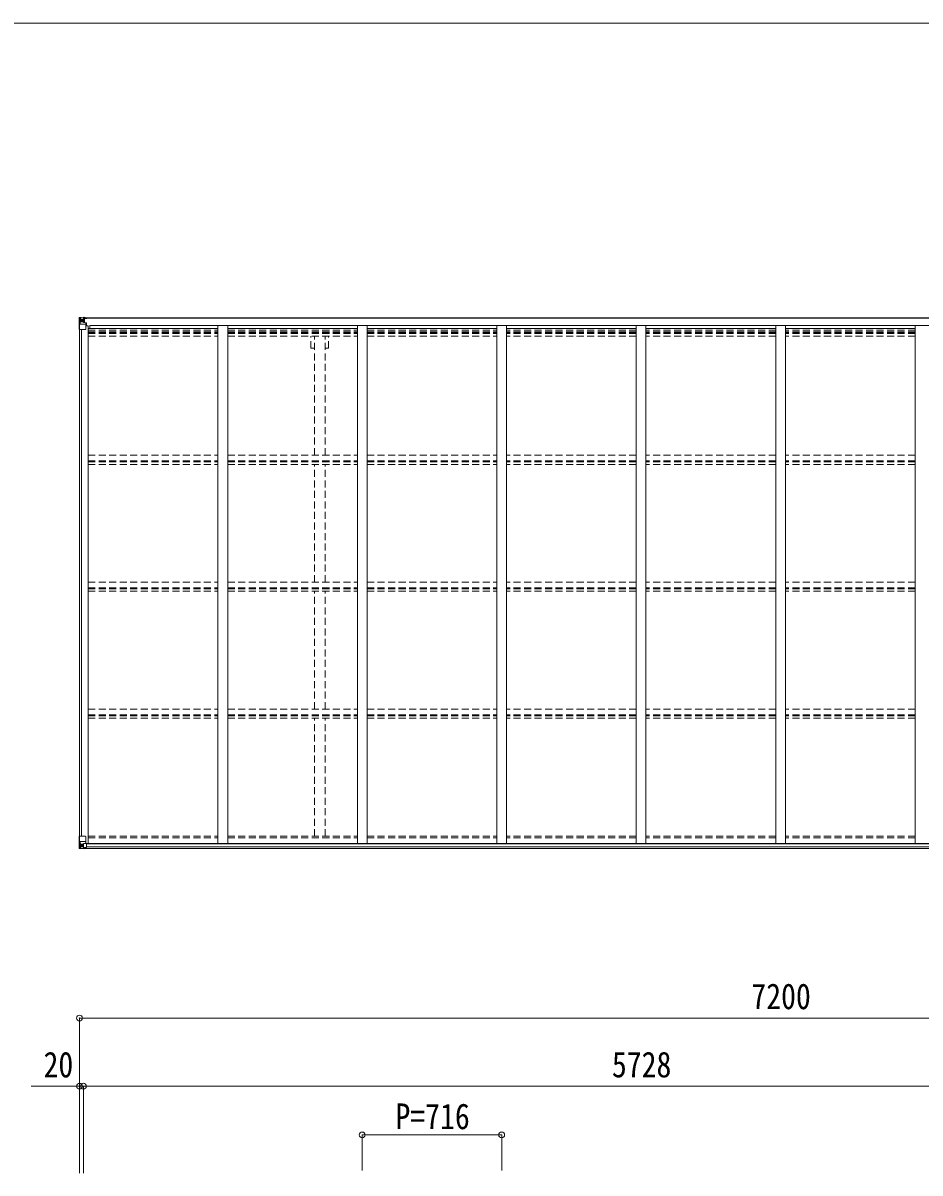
# Model space of a CAD drawing. Units: millimetres at full size, sheet at 1:30. Extents: x -8432 to 8432, y -5820 to 5820.
# Drawn here: x -616 to 3990, y -83 to 5820 of the extents above; entities that cross this region are included whole.
import ezdxf
from ezdxf.enums import TextEntityAlignment as Align

# ---------------------------------------------------------------- set-up
doc = ezdxf.new("R2010")
doc.units = ezdxf.units.MM
doc.header["$LTSCALE"] = 30
doc.header["$PDMODE"] = 32
doc.header["$PDSIZE"] = 30
doc.linetypes.add('DASHED1', pattern=[1.8, 1.2, -0.6])
for name, color, linetype, lineweight in [('0-3_ELV2', 4, 'Continuous', 9), ('0-4_TABLE1', 6, 'Continuous', 9), ('0-6_OTH_LINE', 6, 'Continuous', 9), ('F-0_240', 7, 'Continuous', 9)]:
    doc.layers.add(name, color=color, linetype=linetype, lineweight=lineweight)
doc.styles.add('ＭＳ ゴシック', font='')
doc.styles.get('ＭＳ ゴシック').set_extended_font_data('MS Gothic')

msp = doc.modelspace()

# ---------------------------------------------------------------- linework, layer by layer
at = {"layer": '0-3_ELV2'}
for p, q in [((-304.17, 4307.47), (5415.83, 4307.47)), ((-304.17, 4305.33), (5415.83, 4305.33)), ((-280.67, 4265.35), (-293.67, 4265.35)), ((-280.67, 4265.35), (-280.67, 1609.25)), ((-280.67, 4251.67), (385.33, 4251.67)), ((-273.17, 4251.67), (-273.17, 4267.19)), ((-273.17, 4267.19), (5389.83, 4267.19)), ((385.33, 4267.17), (385.33, 1609.25)), ((435.33, 4267.17), (435.33, 1609.25)), ((435.33, 4251.67), (1101.33, 4251.67)), ((1101.33, 4267.17), (1101.33, 1609.25)), ((1151.33, 4267.17), (1151.33, 1609.25)), ((1151.33, 4251.67), (1817.33, 4251.67)), ((1817.33, 4267.17), (1817.33, 1609.25)), ((1867.33, 4267.17), (1867.33, 1609.25)), ((2533.33, 4251.67), (1867.33, 4251.67)), ((2533.33, 4267.17), (2533.33, 1609.25)), ((2583.33, 4267.17), (2583.33, 1609.25)), ((3249.33, 4251.67), (2583.33, 4251.67)), ((3249.33, 4267.17), (3249.33, 1609.25)), ((3299.33, 4267.17), (3299.33, 1609.25)), ((3965.33, 4251.67), (3299.33, 4251.67)), ((3965.33, 4267.17), (3965.33, 1609.25)), ((-325.67, 4246.7), (-325.67, 1645.27)), ((-315.97, 4246.7), (-315.97, 1645.27)), ((-300.94, 1609.25), (5405.83, 1609.25)), ((-289.17, 1606.98), (5405.83, 1606.98)), ((-299.17, 1583.47), (5415.83, 1583.47)), ((-289.17, 1591.37), (5405.83, 1591.37))]:
    msp.add_line(p, q, dxfattribs=at)
at = {"layer": '0-3_ELV2', "linetype": 'DASHED1'}
for p, q in [((-280.67, 4243.28), (385.33, 4243.28)), ((-280.67, 4235.08), (385.33, 4235.08)), ((-280.67, 4231.15), (385.33, 4231.15)), ((-280.67, 4226.07), (385.33, 4226.07)), ((-280.67, 4213.06), (385.33, 4213.06)), ((435.33, 4243.28), (1101.33, 4243.28)), ((435.33, 4235.08), (1101.33, 4235.08)), ((435.33, 4231.15), (1101.33, 4231.15)), ((435.33, 4226.07), (1101.33, 4226.07)), ((435.33, 4213.06), (1101.33, 4213.06)), ((863.13, 4151.47), (863.13, 4213.06)), ((880.83, 3601.95), (880.83, 4213.06)), ((935.83, 3601.95), (935.83, 4213.06)), ((953.53, 4151.47), (953.53, 4213.06)), ((1151.33, 4243.28), (1817.33, 4243.28)), ((1151.33, 4235.08), (1817.33, 4235.08)), ((1151.33, 4231.15), (1817.33, 4231.15)), ((1151.33, 4226.07), (1817.33, 4226.07)), ((1151.33, 4213.06), (1817.33, 4213.06)), ((2533.33, 4243.28), (1867.33, 4243.28)), ((2533.33, 4235.08), (1867.33, 4235.08)), ((2533.33, 4231.15), (1867.33, 4231.15)), ((2533.33, 4226.07), (1867.33, 4226.07)), ((2533.33, 4213.06), (1867.33, 4213.06)), ((3249.33, 4243.28), (2583.33, 4243.28)), ((3249.33, 4235.08), (2583.33, 4235.08)), ((3249.33, 4231.15), (2583.33, 4231.15)), ((3249.33, 4226.07), (2583.33, 4226.07)), ((3249.33, 4213.06), (2583.33, 4213.06)), ((3965.33, 4243.28), (3299.33, 4243.28)), ((3965.33, 4235.08), (3299.33, 4235.08)), ((3965.33, 4231.15), (3299.33, 4231.15)), ((3965.33, 4226.07), (3299.33, 4226.07)), ((3965.33, 4213.06), (3299.33, 4213.06)), ((863.13, 4151.47), (880.83, 4151.47)), ((935.83, 4151.47), (953.53, 4151.47)), ((-280.67, 3601.95), (385.3, 3601.95)), ((435.33, 3601.95), (1101.3, 3601.95)), ((1151.33, 3601.95), (1817.3, 3601.95)), ((2533.33, 3601.95), (1867.33, 3601.95)), ((3249.33, 3601.95), (2583.33, 3601.95)), ((3965.3, 3601.95), (3299.33, 3601.95)), ((-280.67, 3572.21), (385.3, 3572.21)), ((-280.67, 3567.66), (385.3, 3567.66)), ((-280.67, 3554.65), (385.3, 3554.65)), ((435.33, 3572.21), (1101.3, 3572.21)), ((435.33, 3567.66), (1101.3, 3567.66)), ((435.33, 3554.65), (1101.3, 3554.65)), ((880.83, 2950.16), (880.83, 3554.65)), ((935.83, 2950.16), (935.83, 3554.65)), ((1151.33, 3572.21), (1817.3, 3572.21)), ((1151.33, 3567.66), (1817.3, 3567.66)), ((1151.33, 3554.65), (1817.3, 3554.65)), ((2533.33, 3572.21), (1867.33, 3572.21)), ((2533.33, 3567.66), (1867.33, 3567.66)), ((2533.33, 3554.65), (1867.33, 3554.65)), ((3249.33, 3572.21), (2583.33, 3572.21)), ((3249.33, 3567.66), (2583.33, 3567.66)), ((3249.33, 3554.65), (2583.33, 3554.65)), ((3965.3, 3572.21), (3299.33, 3572.21)), ((3965.3, 3567.66), (3299.33, 3567.66)), ((3965.3, 3554.65), (3299.33, 3554.65)), ((-280.67, 2950.29), (385.3, 2950.29)), ((-280.67, 2920.55), (385.3, 2920.55)), ((-280.67, 2916), (385.3, 2916)), ((-280.67, 2902.99), (385.3, 2902.99)), ((435.33, 2950.29), (1101.3, 2950.29)), ((435.33, 2920.55), (1101.3, 2920.55)), ((435.33, 2916), (1101.3, 2916)), ((435.33, 2902.99), (1101.3, 2902.99)), ((880.83, 2298.5), (880.83, 2901.8)), ((935.83, 2298.5), (935.83, 2901.8)), ((1151.33, 2950.29), (1817.3, 2950.29)), ((1151.33, 2920.55), (1817.3, 2920.55)), ((1151.33, 2916), (1817.3, 2916)), ((1151.33, 2902.99), (1817.3, 2902.99)), ((2533.33, 2950.29), (1867.33, 2950.29)), ((2533.33, 2920.55), (1867.33, 2920.55)), ((2533.33, 2916), (1867.33, 2916)), ((2533.33, 2902.99), (1867.33, 2902.99)), ((3249.33, 2950.29), (2583.33, 2950.29)), ((3249.33, 2920.55), (2583.33, 2920.55)), ((3249.33, 2916), (2583.33, 2916)), ((3249.33, 2902.99), (2583.33, 2902.99)), ((3965.3, 2950.29), (3299.33, 2950.29)), ((3965.3, 2920.55), (3299.33, 2920.55)), ((3965.3, 2916), (3299.33, 2916)), ((3965.3, 2902.99), (3299.33, 2902.99)), ((-280.67, 2298.63), (385.3, 2298.63)), ((-280.67, 2268.89), (385.3, 2268.89)), ((-280.67, 2264.34), (385.3, 2264.34)), ((-280.67, 2251.33), (385.3, 2251.33)), ((435.33, 2298.63), (1101.3, 2298.63)), ((435.33, 2268.89), (1101.3, 2268.89)), ((435.33, 2264.34), (1101.3, 2264.34)), ((435.33, 2251.33), (1101.3, 2251.33)), ((880.83, 1645.42), (880.83, 2250.14)), ((935.83, 1645.42), (935.83, 2250.14)), ((1151.33, 2298.63), (1817.3, 2298.63)), ((1151.33, 2268.89), (1817.3, 2268.89)), ((1151.33, 2264.34), (1817.3, 2264.34)), ((1151.33, 2251.33), (1817.3, 2251.33)), ((2533.33, 2298.63), (1867.33, 2298.63)), ((2533.33, 2268.89), (1867.33, 2268.89)), ((2533.33, 2264.34), (1867.33, 2264.34)), ((2533.33, 2251.33), (1867.33, 2251.33)), ((3249.33, 2298.63), (2583.33, 2298.63)), ((3249.33, 2268.89), (2583.33, 2268.89)), ((3249.33, 2264.34), (2583.33, 2264.34)), ((3249.33, 2251.33), (2583.33, 2251.33)), ((3965.3, 2298.63), (3299.33, 2298.63)), ((3965.3, 2268.89), (3299.33, 2268.89)), ((3965.3, 2264.34), (3299.33, 2264.34)), ((3965.3, 2251.33), (3299.33, 2251.33)), ((-280.67, 1645.42), (385.33, 1645.42)), ((-280.67, 1637.07), (385.33, 1637.07)), ((435.33, 1645.42), (1101.33, 1645.42)), ((435.33, 1637.07), (1101.33, 1637.07)), ((1151.33, 1645.42), (1817.33, 1645.42)), ((1151.33, 1637.07), (1817.33, 1637.07)), ((2533.33, 1645.42), (1867.33, 1645.42)), ((2533.33, 1637.07), (1867.33, 1637.07)), ((3249.33, 1645.42), (2583.33, 1645.42)), ((3249.33, 1637.07), (2583.33, 1637.07)), ((3965.33, 1645.42), (3299.33, 1645.42)), ((3965.33, 1637.07), (3299.33, 1637.07))]:
    msp.add_line(p, q, dxfattribs=at)
at = {"layer": '0-4_TABLE1'}
for p, q in [((-299.17, 4310.1), (-326.73, 4308.41)), ((-305.67, 4309.59), (-317.67, 4308.8)), ((-305.67, 4283.6), (-305.67, 4309.7)), ((-305.67, 4308.82), (-299.17, 4309.21)), ((-299.17, 4307.47), (-299.17, 4310.1)), ((-327.67, 4307.41), (-327.67, 4246.7)), ((-326.73, 4308.37), (-326.73, 4308.41)), ((-317.76, 4308.8), (-325.68, 4308.32)), ((-324.82, 4307.35), (-324.83, 4307.29)), ((-324.83, 4246.7), (-324.83, 4307.29)), ((-324.28, 4273.58), (-320.14, 4285.67)), ((-324.28, 4273.58), (-317.67, 4273.37)), ((-320.86, 4303.91), (-323.59, 4307.58)), ((-320, 4300.4), (-317.67, 4300.46)), ((-320, 4286.93), (-320, 4300.4)), ((-317.67, 4286.9), (-320, 4286.93)), ((-304.17, 4300.46), (-317.67, 4300.46)), ((-304.17, 4286.9), (-317.67, 4286.9)), ((-317.67, 4286.9), (-317.67, 4286.9)), ((-317.67, 4273.37), (-293.67, 4273.37)), ((-312.19, 4293.26), (-312.19, 4292.3)), ((-304.17, 4303.99), (-305.67, 4303.99)), ((-304.84, 4283.35), (-294.5, 4281.69)), ((-304.84, 4282.71), (-304.84, 4283.35)), ((-294.5, 4281.06), (-304.84, 4282.71)), ((-299.17, 4308.29), (-304.17, 4308.2)), ((-295.67, 4303.63), (-304.17, 4303.63)), ((-300.17, 4298.7), (-304.17, 4298.7)), ((-300.17, 4290.5), (-304.17, 4290.5)), ((-304.06, 4302.33), (-300.17, 4302.33)), ((-303.68, 4302.71), (-293.67, 4302.79)), ((-303.68, 4302.54), (-303.68, 4302.71)), ((-288.67, 4302.67), (-303.68, 4302.54)), ((-303.67, 4304.66), (-303.67, 4302.71)), ((-295.67, 4304.66), (-303.67, 4304.66)), ((-295.67, 4304.63), (-303.67, 4304.63)), ((-300.17, 4282.6), (-300.17, 4302.57)), ((-295.67, 4303.63), (-295.67, 4305.33)), ((-294.5, 4281.69), (-294.5, 4281.06)), ((-294.22, 4281.61), (-289.17, 4281.57)), ((-294.17, 4307.9), (-294.17, 4307.47)), ((-293.87, 4307.9), (-294.17, 4307.9)), ((-293.87, 4307.9), (-292.18, 4307.47)), ((-293.67, 4304.4), (-287.67, 4304.4)), ((-293.67, 4247.7), (-293.67, 4280.8)), ((-289.17, 4279.85), (-293.67, 4279.83)), ((-289.17, 4269.7), (-293.67, 4269.7)), ((-290.17, 4281.58), (-290.17, 4279.85)), ((-289.17, 4265.35), (-289.17, 4281.57)), ((-288.67, 4305.33), (-288.67, 4304.4)), ((-287.67, 4302.72), (-287.67, 4305.33)), ((-327.67, 4246.7), (-294.67, 4246.7)), ((-327.67, 1645.27), (-294.67, 1645.27)), ((-327.67, 1584.56), (-327.67, 1645.27)), ((-324.83, 1645.27), (-324.83, 1584.68)), ((-324.28, 1618.38), (-317.67, 1618.6)), ((-324.28, 1618.38), (-320.14, 1606.3)), ((-317.67, 1605.07), (-320, 1605.04)), ((-320, 1605.04), (-320, 1591.56)), ((-317.67, 1618.6), (-293.67, 1618.6)), ((-317.67, 1605.07), (-317.67, 1605.07)), ((-305.67, 1605.07), (-317.67, 1605.07)), ((-313.15, 1598.71), (-313.15, 1599.67)), ((-305.67, 1609.05), (-299.17, 1609.05)), ((-305.67, 1609.05), (-305.67, 1582.27)), ((-294.5, 1610.91), (-304.84, 1609.26)), ((-304.84, 1609.26), (-304.84, 1609.05)), ((-302.15, 1609.05), (-294.5, 1610.28)), ((-299.17, 1609.05), (-290.17, 1609.02)), ((-294.5, 1610.28), (-294.5, 1610.91)), ((-293.67, 1644.27), (-293.67, 1611.17)), ((-289.17, 1608.11), (-289.17, 1587.96)), ((-326.73, 1583.6), (-326.73, 1583.55)), ((-317.76, 1583.17), (-325.68, 1583.64)), ((-324.82, 1584.61), (-324.83, 1584.68)), ((-320.86, 1588.06), (-323.59, 1584.39)), ((-320, 1591.56), (-317.67, 1591.51)), ((-317.67, 1591.51), (-305.67, 1591.51)), ((-305.67, 1582.38), (-317.67, 1583.16)), ((-299.17, 1581.87), (-299.17, 1587.81)), ((-290.17, 1587.24), (-299.17, 1587.19))]:
    msp.add_line(p, q, dxfattribs=at)
for points in [[(-314.11, 4294.22), (-315.07, 4294.22), (-315.07, 4295.18), (-314.11, 4295.18)], [(-313.15, 4296.14), (-313.15, 4297.1), (-312.19, 4297.1), (-312.19, 4296.14)], [(-312.19, 4292.3), (-313.15, 4292.3), (-313.15, 4293.26)], [(-311.23, 4295.18), (-310.27, 4295.18), (-310.27, 4294.22), (-311.23, 4294.22)], [(-299.17, 4308.7), (-304.17, 4308.7), (-304.17, 4283.24)], [(-293.67, 4304.4), (-293.67, 4302.78), (-287.67, 4302.83)], [(-314.11, 1596.79), (-315.07, 1596.79), (-315.07, 1597.75), (-314.11, 1597.75)], [(-313.15, 1599.67), (-312.19, 1599.67), (-312.19, 1598.71)], [(-312.19, 1595.83), (-312.19, 1594.87), (-313.15, 1594.87), (-313.15, 1595.83)], [(-311.23, 1597.75), (-310.27, 1597.75), (-310.27, 1596.79), (-311.23, 1596.79)], [(-326.73, 1583.55), (-317.67, 1583), (-299.17, 1581.87)], [(-289.17, 1587.96), (-289.18, 1587.85), (-299.17, 1587.81)]]:
    msp.add_lwpolyline(points, dxfattribs=at)
for centre in [(-312.67, 4294.7), (-312.67, 1597.27)]:
    msp.add_circle(centre, 5.3, dxfattribs=at)
for centre, radius, start, end in [((-326.67, 4307.41), 0.999, 93.4424, 179.95083), ((-326.67, 4307.41), 1, 93.50017, 180.00079), ((-326.67, 4307.37), 0.999, 93.4424, 179.95083), ((-325.52, 4321.02), 12.7, 269.24466, 275.10311), ((-323.54, 4307.41), 1.28, 131.17831, 182.45895), ((-314.11, 4296.14), 0.96, 270, 0), ((-314.11, 4293.26), 0.96, 0, 90), ((-311.23, 4296.14), 0.96, 180, 270), ((-311.23, 4293.26), 0.96, 90, 180), ((-304.73, 4284.28), 0.937, 182.32209, 263.26766), ((-304.73, 4283.64), 0.937, 182.32209, 263.26766), ((-303.67, 4305.16), 0.5, 179.99802, 269.99691), ((-303.67, 4305.13), 0.5, 180.00109, 270.00109), ((-303.67, 4302.21), 0.5, 90.52895, 180.04464), ((-303.66, 4302.03), 0.513, 91.88028, 181.04707), ((-294.61, 4280.76), 0.937, 2.32209, 83.26766), ((-294.61, 4280.13), 0.937, 2.32209, 83.26766), ((-288.53, 4310.36), 7.69, 268.96999, 276.43426), ((-294.67, 4247.7), 1, 270, 0), ((-314.11, 1598.71), 0.96, 270, 0), ((-314.11, 1595.83), 0.96, 0, 90), ((-311.23, 1598.71), 0.96, 180, 270), ((-311.23, 1595.83), 0.96, 90, 180), ((-304.73, 1608.33), 0.937, 96.73234, 129.06602), ((-294.67, 1644.27), 1, 0, 90), ((-294.61, 1611.84), 0.937, 276.73234, 357.67791), ((-294.61, 1611.21), 0.937, 276.73234, 357.67791), ((-326.67, 1584.6), 0.999, 180.04917, 266.5576), ((-326.67, 1584.56), 0.999, 180.04917, 266.5576), ((-326.67, 1584.55), 1, 179.99921, 266.49983), ((-325.52, 1570.95), 12.7, 84.89689, 90.75534), ((-323.54, 1584.56), 1.28, 177.54105, 228.82169)]:
    msp.add_arc(centre, radius, start, end, dxfattribs=at)
for centre, major_axis, ratio, start_param, end_param in [((-125.73, 4320.72), (201, 12.36), 0.060933, 3.1373463, 3.1378449), ((-324.73, 4308.49), (2, 0.12), 0.060933, 3.1378449, 4.2119296), ((-323.56, 4275.93), (0.85, 2.32), 0.403757, 2.3087461, 3.2744049), ((-324.54, 4305.39), (-0.02, 3), 0.466854, 5.5234897, 6.1575023), ((-322.87, 4300.32), (0.03, 5), 0.573921, 4.7320603, 5.5159136), ((-321.41, 4286.95), (0, 3), 0.468246, 4.2703918, 4.7058971), ((-399.42, 4300.46), (81.75, 0), 0.061163, 0, 0.0007725), ((-323.56, 1616.04), (0.85, -2.32), 0.403757, 3.0087805, 3.9744392), ((-321.41, 1605.01), (0, -3), 0.468246, 1.5772882, 2.0127935), ((-290.17, 1608.11), (1, -0.021), 0.906239, 0.0187047, 1.589501), ((-324.73, 1583.48), (2, -0.12), 0.060933, 2.0712557, 3.1453404), ((-125.73, 1571.24), (201, -12.36), 0.060933, 3.1453404, 3.145839), ((-324.54, 1586.57), (-0.02, -3), 0.466854, 0.125683, 0.7596956), ((-322.87, 1591.64), (0.03, -5), 0.573921, 0.7672717, 1.551125), ((-399.42, 1591.51), (81.75, 0), 0.061163, 6.2824128, 6.2831853), ((-290.17, 1587.95), (1, 0.012), 0.707053, 4.7036637, 6.124411)]:
    msp.add_ellipse(centre, major_axis=major_axis, ratio=ratio, start_param=start_param, end_param=end_param, dxfattribs=at)
at = {"layer": '0-6_OTH_LINE'}
for p, q in [((-325.67, 712.53), (-325.67, -80.12)), ((-325.67, 712.53), (6874.33, 712.53)), ((-325.67, 362.53), (-325.67, -82.88)), ((-325.67, 362.53), (-305.67, 362.53)), ((-305.67, 362.53), (-305.67, -82.88)), ((-305.67, 362.53), (5422.33, 362.53)), ((1126.33, 112.53), (1126.33, -69.92)), ((1126.33, 112.53), (1842.33, 112.53)), ((1842.33, 112.53), (1842.33, -69.92))]:
    msp.add_line(p, q, dxfattribs=at)
at = {"layer": '0-6_OTH_LINE', "lineweight": 18}
msp.add_line((-325.67, 362.53), (-574.5, 362.53), dxfattribs=at)
at = {"layer": '0-6_OTH_LINE'}
for p in [(-325.67, 712.53), (-325.67, 362.53), (-305.67, 362.53), (1126.33, 112.53), (1842.33, 112.53)]:
    msp.add_point(p, dxfattribs=at)
at = {"layer": 'F-0_240', "color": 5}
msp.add_line((-8432.06, 5820), (8007.94, 5820), dxfattribs=at)

# ---------------------------------------------------------------- texts
at = {"layer": '0-6_OTH_LINE', "color": 7, "style": 'ＭＳ ゴシック', "width": 0.85}
for s, p in [('7200', (3124.33, 718.53)), ('20', (-510.26, 368.16)), ('5728', (2408.33, 368.53)), ('P=716', (1296.83, 102.53))]:
    msp.add_text(s, height=132, dxfattribs=at).set_placement(p, align=Align.BOTTOM_LEFT)

doc.saveas('drawing.dxf')
